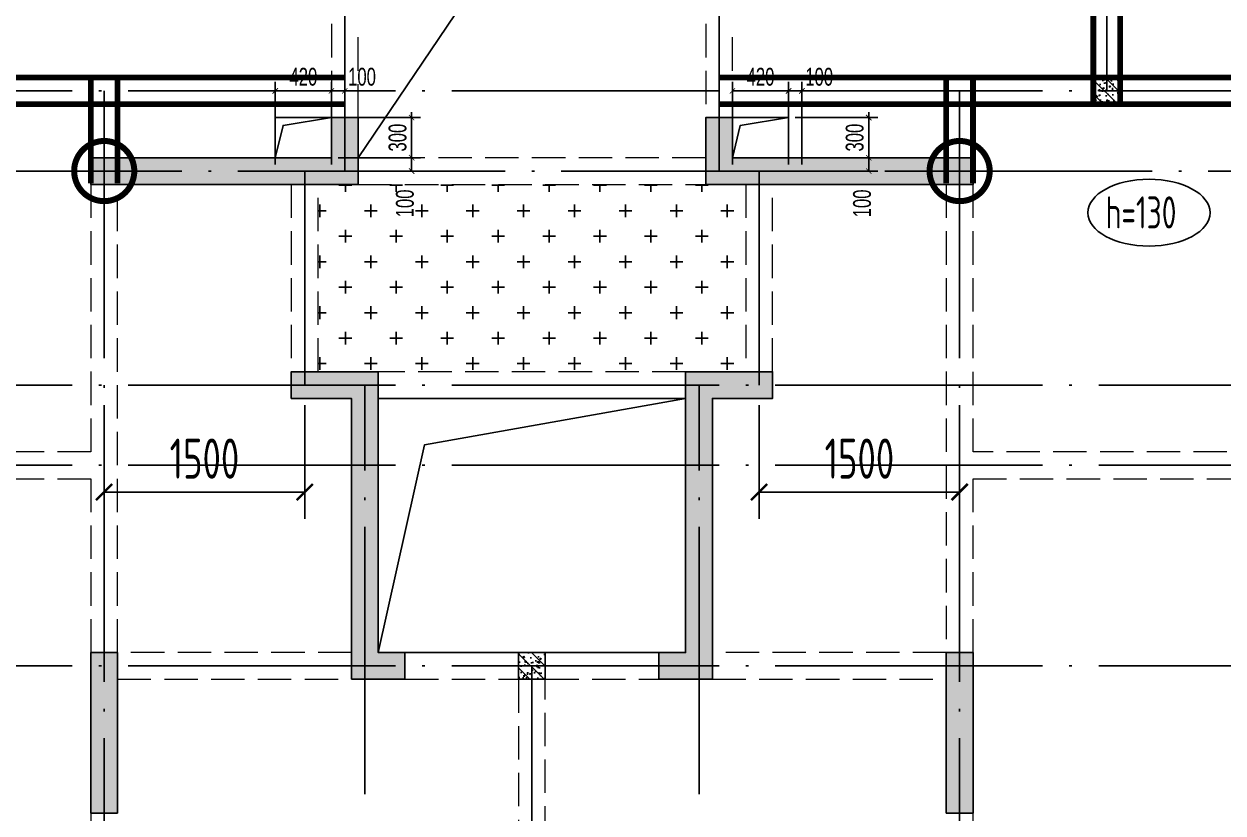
# Model space of a CAD drawing. Extents: x -655480 to 203344, y -294099 to 287156.
# Drawn here: x -158014 to -149043, y 129991 to 135891 of the extents above; entities that cross this region are included whole.
import ezdxf

# ---------------------------------------------------------------- set-up
doc = ezdxf.new("R2010")
doc.units = 0
doc.header["$LTSCALE"] = 1000
doc.linetypes.add('DASH', pattern=[0.35, 0.25, -0.1])
doc.linetypes.add('DOTE', pattern=[2.42, 2, -0.2, 0.02, -0.2])
doc.layers.get('0').update_dxf_attribs({"linetype": 'CONTINUOUS'})
doc.layers.get('DEFPOINTS').update_dxf_attribs({"linetype": 'CONTINUOUS'})
doc.layers.add('+公共字体', color=7, linetype='CONTINUOUS', lineweight=20)
for name, color, linetype in [('A-DOTE', 10, 'DOTE'), ('ROOF', 183, 'CONTINUOUS'), ('S-B板填充', 251, 'CONTINUOUS'), ('S-B板标注', 3, 'CONTINUOUS'), ('S-B板配筋号', 7, 'CONTINUOUS'), ('S-C承台编号', 6, 'CONTINUOUS'), ('S-D洞口', 4, 'CONTINUOUS'), ('S-D洞口标注', 3, 'CONTINUOUS'), ('S-L主梁线', 4, 'DASH'), ('S-Q墙填充', 252, 'CONTINUOUS'), ('S-Q墙实线', 6, 'CONTINUOUS'), ('S-Q墙标注', 3, 'CONTINUOUS'), ('S-板正筋', 2, 'CONTINUOUS'), ('S-构造柱', 212, 'CONTINUOUS')]:
    doc.layers.add(name, color=color, linetype=linetype)
doc.layers.add('配箍校核', color=34, linetype='CONTINUOUS', plot=False)
doc.styles.add('TSSD_REIN', font='tssdeng.shx', dxfattribs={"width": 0.7, "height": 300, "bigfont": 'tssdchn.shx'})
doc.styles.add('结构文字', font='zstxt.shx', dxfattribs={"width": 0.7, "bigfont": 'zshz.shx'})
doc.dimstyles.new('STRUCK', dxfattribs={"dimtxt": 400, "dimasz": 121, "dimexe": 200, "dimexo": 150, "dimgap": 115, "dimtad": 1, "dimdec": 0, "dimdsep": 46, "dimtxsty": '结构文字', "dimblk": 'ARCHTICK', "dimcen": 400, "dimclrd": 3, "dimclre": 3, "dimclrt": 7, "dimadec": 0, "dimazin": 0, "dimtfac": 1, "dimtdec": 0, "dimtix": 1, "dimtmove": 2, "dimatfit": 3, "dimldrblk": '_DIMX', "dimfxl": 1, "dimtolj": 1, "dimtzin": 0, "dimarcsym": 0})
doc.dimstyles.new('STRUCK30', dxfattribs={"dimscale": 0.33333, "dimtxt": 400, "dimasz": 121, "dimexe": 200, "dimexo": 150, "dimgap": 115, "dimtad": 1, "dimdec": 0, "dimdsep": 46, "dimtxsty": '结构文字', "dimblk": 'ARCHTICK', "dimcen": 400, "dimclrd": 3, "dimclre": 3, "dimclrt": 7, "dimadec": 0, "dimazin": 0, "dimtfac": 1, "dimtdec": 0, "dimtix": 1, "dimtmove": 2, "dimatfit": 3, "dimldrblk": '_DIMX', "dimfxl": 1, "dimtolj": 1, "dimtzin": 0, "dimarcsym": 0})

# ---------------------------------------------------------------- blocks, each defined once
blk = doc.blocks.new('20210726.16350016')
at = {"layer": 'A-DOTE'}
for p, q in [((40700, 13100.3), (40700, 21100)), ((43500, 13100.3), (43500, 21100)), ((46400, 13700), (46400, 21100)), ((55600, 13700), (3600, 13700)), ((38900.2, 13700), (38900, 3600)), ((45299.8, 13700), (45300, 3600)), ((3600, 13100.3), (55600, 13100.3)), ((40400, 11500), (40400, 13100)), ((43800, 11500), (43800, 13100)), ((55600, 11500), (3600, 11500)), ((40850, 3600), (40850, 11500)), ((43350, 3600), (43350, 11500)), ((55600, 10900), (3600, 10900)), ((55600, 9400), (3600, 9400)), ((42100, 9400), (42100, 3600))]:
    blk.add_line(p, q, dxfattribs=at)
blk = doc.blocks.new('_ArchTick')
at = {"color": 0, "linetype": 'ByBlock', "const_width": 0.15}
blk.add_lwpolyline([(-0.5, -0.5), (0.5, 0.5)], dxfattribs=at)
blk = doc.blocks.new('*D1322')
at = {"layer": 'DEFPOINTS', "color": 0, "transparency": 16777216}
for p in [(-152293.6, 135191.7), (-151693.6, 135191.7), (-152293.6, 134891.7)]:
    blk.add_point(p, dxfattribs=at)
at = {"layer": 'S-D洞口标注', "color": 3, "lineweight": -2, "transparency": 16777216}
for p, q in [((-152243.6, 135191.7), (-151627, 135191.7)), ((-151693.6, 135191.7), (-151693.6, 135232)), ((-151693.6, 134891.7), (-151693.6, 135191.7)), ((-152243.6, 134891.7), (-151627, 134891.7)), ((-151693.6, 134891.7), (-151693.6, 134851.4))]:
    blk.add_line(p, q, dxfattribs=at)
at = {"layer": 'S-D洞口标注', "color": 3, "lineweight": -2, "transparency": 16777216, "xscale": 40.33293, "yscale": 40.33293, "zscale": 40.33293}
for p, rotation in [((-151693.6, 135191.7), 270), ((-151693.6, 134891.7), 90)]:
    blk.add_blockref('_ArchTick', p, dxfattribs=dict(at, rotation=rotation))
at = {"layer": 'S-D洞口标注', "color": 7, "transparency": 16777216, "insert": (-151798.6, 135041.7), "char_height": 133.33, "attachment_point": 5, "rotation": 90, "style": '结构文字'}
blk.add_mtext('\\A1;300', dxfattribs=at)
blk = doc.blocks.new('_DIMX')
blk.add_line((-150, 0), (150, 0))
at = {"const_width": 50}
blk.add_lwpolyline([(-70, -70), (70, 70)], dxfattribs=at)
blk = doc.blocks.new('*D1323')
at = {"layer": 'DEFPOINTS', "color": 0, "transparency": 16777216}
for p in [(-152293.6, 135391.1), (-152713.6, 134791.1), (-152293.6, 134791.7)]:
    blk.add_point(p, dxfattribs=at)
at = {"layer": 'S-D洞口标注', "color": 3, "lineweight": -2, "transparency": 16777216}
for p, q in [((-152713.6, 134841.1), (-152713.6, 135457.8)), ((-152293.6, 134841.7), (-152293.6, 135457.8)), ((-152713.6, 135391.1), (-152293.6, 135391.1))]:
    blk.add_line(p, q, dxfattribs=at)
at = {"layer": 'S-D洞口标注', "color": 3, "lineweight": -2, "transparency": 16777216, "xscale": 40.33293, "yscale": 40.33293, "zscale": 40.33293, "rotation": 180}
blk.add_blockref('_ArchTick', (-152713.6, 135391.1), dxfattribs=at)
at = {"layer": 'S-D洞口标注', "color": 3, "lineweight": -2, "transparency": 16777216, "xscale": 40.33293, "yscale": 40.33293, "zscale": 40.33293}
blk.add_blockref('_ArchTick', (-152293.6, 135391.1), dxfattribs=at)
at = {"layer": 'S-D洞口标注', "color": 7, "transparency": 16777216, "insert": (-152503.6, 135496.1), "char_height": 133.33, "attachment_point": 5, "style": '结构文字'}
blk.add_mtext('\\A1;420', dxfattribs=at)
blk = doc.blocks.new('*D1324')
at = {"layer": 'DEFPOINTS', "color": 0, "transparency": 16777216}
for p in [(-152193.7, 135391.1), (-152293.6, 134791.7), (-152193.7, 134791.7)]:
    blk.add_point(p, dxfattribs=at)
at = {"layer": 'S-D洞口标注', "color": 3, "lineweight": -2, "transparency": 16777216}
for p, q in [((-152293.6, 134841.7), (-152293.6, 135457.8)), ((-152193.7, 134841.7), (-152193.7, 135457.8)), ((-152293.6, 135391.1), (-152193.7, 135391.1))]:
    blk.add_line(p, q, dxfattribs=at)
at = {"layer": 'S-D洞口标注', "color": 3, "lineweight": -2, "transparency": 16777216, "xscale": 40.33293, "yscale": 40.33293, "zscale": 40.33293, "rotation": 180}
blk.add_blockref('_ArchTick', (-152293.6, 135391.1), dxfattribs=at)
at = {"layer": 'S-D洞口标注', "color": 3, "lineweight": -2, "transparency": 16777216, "xscale": 40.33293, "yscale": 40.33293, "zscale": 40.33293}
blk.add_blockref('_ArchTick', (-152193.7, 135391.1), dxfattribs=at)
at = {"layer": 'S-D洞口标注', "color": 7, "transparency": 16777216, "insert": (-152064.8, 135496.1), "char_height": 133.33, "attachment_point": 5, "style": '结构文字'}
blk.add_mtext('\\A1;100', dxfattribs=at)
blk = doc.blocks.new('*D1325')
at = {"layer": 'DEFPOINTS', "color": 0, "transparency": 16777216}
for p in [(-152293.6, 134891.7), (-151693.6, 134891.7), (-152293.6, 134791.7)]:
    blk.add_point(p, dxfattribs=at)
at = {"layer": 'S-D洞口标注', "color": 3, "lineweight": -2, "transparency": 16777216}
for p, q in [((-152243.6, 134891.7), (-151627, 134891.7)), ((-151693.6, 134791.7), (-151693.6, 134891.7)), ((-152243.6, 134791.7), (-151627, 134791.7))]:
    blk.add_line(p, q, dxfattribs=at)
at = {"layer": 'S-D洞口标注', "color": 3, "lineweight": -2, "transparency": 16777216, "xscale": 40.33293, "yscale": 40.33293, "zscale": 40.33293}
for p, rotation in [((-151693.6, 134891.7), 90), ((-151693.6, 134791.7), 270)]:
    blk.add_blockref('_ArchTick', p, dxfattribs=dict(at, rotation=rotation))
at = {"layer": 'S-D洞口标注', "color": 7, "transparency": 16777216, "insert": (-151743.6, 134549.8), "char_height": 133.33, "attachment_point": 5, "rotation": 90, "style": '结构文字'}
blk.add_mtext('\\A1;100', dxfattribs=at)
blk = doc.blocks.new('*D1326')
at = {"layer": 'DEFPOINTS', "color": 0, "transparency": 16777216}
for p in [(-155713.6, 135191.7), (-155113.6, 135191.7), (-155713.6, 134891.7)]:
    blk.add_point(p, dxfattribs=at)
at = {"layer": 'S-D洞口标注', "color": 3, "lineweight": -2, "transparency": 16777216}
for p, q in [((-155663.6, 135191.7), (-155047, 135191.7)), ((-155113.6, 135191.7), (-155113.6, 135232)), ((-155113.6, 134891.7), (-155113.6, 135191.7)), ((-155663.6, 134891.7), (-155047, 134891.7)), ((-155113.6, 134891.7), (-155113.6, 134851.4))]:
    blk.add_line(p, q, dxfattribs=at)
at = {"layer": 'S-D洞口标注', "color": 3, "lineweight": -2, "transparency": 16777216, "xscale": 40.33293, "yscale": 40.33293, "zscale": 40.33293}
for p, rotation in [((-155113.6, 135191.7), 270), ((-155113.6, 134891.7), 90)]:
    blk.add_blockref('_ArchTick', p, dxfattribs=dict(at, rotation=rotation))
at = {"layer": 'S-D洞口标注', "color": 7, "transparency": 16777216, "insert": (-155218.6, 135041.7), "char_height": 133.33, "attachment_point": 5, "rotation": 90, "style": '结构文字'}
blk.add_mtext('\\A1;300', dxfattribs=at)
blk = doc.blocks.new('*D1327')
at = {"layer": 'DEFPOINTS', "color": 0, "transparency": 16777216}
for p in [(-155713.6, 135391.1), (-156133.6, 134791.1), (-155713.6, 134791.7)]:
    blk.add_point(p, dxfattribs=at)
at = {"layer": 'S-D洞口标注', "color": 3, "lineweight": -2, "transparency": 16777216}
for p, q in [((-156133.6, 134841.1), (-156133.6, 135457.8)), ((-155713.6, 134841.7), (-155713.6, 135457.8)), ((-156133.6, 135391.1), (-155713.6, 135391.1))]:
    blk.add_line(p, q, dxfattribs=at)
at = {"layer": 'S-D洞口标注', "color": 3, "lineweight": -2, "transparency": 16777216, "xscale": 40.33293, "yscale": 40.33293, "zscale": 40.33293, "rotation": 180}
blk.add_blockref('_ArchTick', (-156133.6, 135391.1), dxfattribs=at)
at = {"layer": 'S-D洞口标注', "color": 3, "lineweight": -2, "transparency": 16777216, "xscale": 40.33293, "yscale": 40.33293, "zscale": 40.33293}
blk.add_blockref('_ArchTick', (-155713.6, 135391.1), dxfattribs=at)
at = {"layer": 'S-D洞口标注', "color": 7, "transparency": 16777216, "insert": (-155923.6, 135496.1), "char_height": 133.33, "attachment_point": 5, "style": '结构文字'}
blk.add_mtext('\\A1;420', dxfattribs=at)
blk = doc.blocks.new('*D1328')
at = {"layer": 'DEFPOINTS', "color": 0, "transparency": 16777216}
for p in [(-155613.7, 135391.1), (-155713.6, 134791.7), (-155613.7, 134791.7)]:
    blk.add_point(p, dxfattribs=at)
at = {"layer": 'S-D洞口标注', "color": 3, "lineweight": -2, "transparency": 16777216}
for p, q in [((-155713.6, 134841.7), (-155713.6, 135457.8)), ((-155613.7, 134841.7), (-155613.7, 135457.8)), ((-155713.6, 135391.1), (-155613.7, 135391.1))]:
    blk.add_line(p, q, dxfattribs=at)
at = {"layer": 'S-D洞口标注', "color": 3, "lineweight": -2, "transparency": 16777216, "xscale": 40.33293, "yscale": 40.33293, "zscale": 40.33293, "rotation": 180}
blk.add_blockref('_ArchTick', (-155713.6, 135391.1), dxfattribs=at)
at = {"layer": 'S-D洞口标注', "color": 3, "lineweight": -2, "transparency": 16777216, "xscale": 40.33293, "yscale": 40.33293, "zscale": 40.33293}
blk.add_blockref('_ArchTick', (-155613.7, 135391.1), dxfattribs=at)
at = {"layer": 'S-D洞口标注', "color": 7, "transparency": 16777216, "insert": (-155484.8, 135496.1), "char_height": 133.33, "attachment_point": 5, "style": '结构文字'}
blk.add_mtext('\\A1;100', dxfattribs=at)
blk = doc.blocks.new('*D1329')
at = {"layer": 'DEFPOINTS', "color": 0, "transparency": 16777216}
for p in [(-155713.6, 134891.7), (-155113.6, 134891.7), (-155713.6, 134791.7)]:
    blk.add_point(p, dxfattribs=at)
at = {"layer": 'S-D洞口标注', "color": 3, "lineweight": -2, "transparency": 16777216}
for p, q in [((-155663.6, 134891.7), (-155047, 134891.7)), ((-155113.6, 134791.7), (-155113.6, 134891.7)), ((-155663.6, 134791.7), (-155047, 134791.7))]:
    blk.add_line(p, q, dxfattribs=at)
at = {"layer": 'S-D洞口标注', "color": 3, "lineweight": -2, "transparency": 16777216, "xscale": 40.33293, "yscale": 40.33293, "zscale": 40.33293}
for p, rotation in [((-155113.6, 134891.7), 90), ((-155113.6, 134791.7), 270)]:
    blk.add_blockref('_ArchTick', p, dxfattribs=dict(at, rotation=rotation))
at = {"layer": 'S-D洞口标注', "color": 7, "transparency": 16777216, "insert": (-155163.6, 134549.8), "char_height": 133.33, "attachment_point": 5, "rotation": 90, "style": '结构文字'}
blk.add_mtext('\\A1;100', dxfattribs=at)
blk = doc.blocks.new('20210803.22403995')
at = {"layer": '+公共字体', "color": 2, "const_width": 45}
for points in [[(-829937.9, -169986.3, 1), (-829937.9, -169536.3, 1), (-829937.9, -169986.3, -1)], [(-823538.3, -169986.3, 1), (-823538.3, -169536.3, 1), (-823538.3, -169986.3, -1)]]:
    blk.add_lwpolyline(points, format="xyb", dxfattribs=at)
blk = doc.blocks.new('20210807.15313138')
at = {"layer": 'S-Q墙填充'}
h = blk.add_hatch(color=252, dxfattribs=at)
h.dxf.hatch_style = 1
h.paths.add_polyline_path([(95215.6, 65339.8), (96815.6, 65339.8), (97215.6, 65339.8), (97215.6, 65839.8), (97015.6, 65839.8), (97015.6, 65539.8), (96815.6, 65539.8), (95215.6, 65539.8)])
h = blk.add_hatch(color=252, dxfattribs=at)
h.dxf.hatch_style = 1
h.paths.add_polyline_path([(100015.6, 65539.8), (100015.6, 65839.8), (99815.6, 65839.8), (99815.6, 65339.8), (100215.5, 65339.8), (101815.6, 65339.8), (101815.6, 65539.8), (100215.5, 65539.8)])
h = blk.add_hatch(color=252, dxfattribs=at)
h.dxf.hatch_style = 1
h.paths.add_polyline_path([(97165.6, 61639.5), (97565.6, 61639.5), (97565.6, 61839.5), (97365.6, 61839.5), (97365.6, 63239.5), (97365.6, 63939.5), (96715.6, 63939.5), (96715.6, 63739.5), (97165.6, 63739.5), (97165.6, 63239.5)])
h = blk.add_hatch(color=252, dxfattribs=at)
h.dxf.hatch_style = 1
h.paths.add_polyline_path([(99665.6, 61839.5), (99465.6, 61839.5), (99465.6, 61639.5), (99865.6, 61639.5), (99865.6, 63239.5), (99865.6, 63739.5), (100315.5, 63739.5), (100315.5, 63939.5), (99665.6, 63939.5), (99665.6, 63239.5)])
h = blk.add_hatch(color=252, dxfattribs=at)
h.dxf.hatch_style = 1
h.paths.add_polyline_path([(95415.7, 60639.5), (95415.7, 61839.5), (95215.7, 61839.5), (95215.7, 60639.5)])
h = blk.add_hatch(color=252, dxfattribs=at)
h.dxf.hatch_style = 1
h.paths.add_polyline_path([(101815.6, 60639.5), (101815.6, 61839.5), (101615.6, 61839.5), (101615.6, 60639.5)])
at = {"layer": 'S-D洞口', "color": 5}
blk.add_lwpolyline([(97365.6, 61839.5), (99665.6, 61839.5), (99665.6, 63739.5), (97365.6, 63739.5), (97365.6, 61839.5), (97712.5, 63392.7), (99665.6, 63739.5)], dxfattribs=at)
at = {"layer": 'S-L主梁线', "linetype": 'DASH', "lineweight": 18}
for p, q in [((97015.6, 66539.5), (97015.6, 65839.8)), ((97215.6, 65839.8), (97215.6, 66539.5)), ((99815.6, 66539.5), (99815.6, 65839.8)), ((100015.6, 65839.8), (100015.6, 66539.5)), ((99815.6, 65539.8), (97215.6, 65539.8)), ((95215.6, 65339.8), (95215.7, 63339.5)), ((95415.7, 63239.5), (95415.6, 65339.8)), ((96715.6, 65339.8), (96715.6, 63939.5)), ((96915.6, 63939.5), (96915.6, 65339.8)), ((97215.6, 65339.8), (99815.6, 65339.8)), ((100115.5, 65339.8), (100115.5, 63939.5)), ((100315.5, 63939.5), (100315.5, 65339.8)), ((101615.6, 65339.8), (101615.6, 63239.5)), ((101815.6, 63339.5), (101815.6, 65339.8)), ((99665.6, 63939.5), (97365.6, 63939.5)), ((95215.7, 63339.5), (92615.6, 63339.5)), ((104415.6, 63339.5), (101815.6, 63339.5)), ((95415.7, 61839.5), (95415.7, 63239.5)), ((101615.6, 63239.5), (101615.6, 61839.5)), ((92515.6, 63139.5), (95215.7, 63139.5)), ((95215.7, 63139.5), (95215.7, 61839.5)), ((101815.6, 63139.5), (104515.6, 63139.5)), ((101815.6, 61839.5), (101815.6, 63139.5)), ((97165.6, 61839.5), (95415.7, 61839.5)), ((101615.6, 61839.5), (99865.6, 61839.5)), ((95415.7, 61639.5), (97165.6, 61639.5)), ((97565.6, 61639.5), (98415.6, 61639.5)), ((98415.6, 61639.5), (98415.6, 57639.5)), ((98615.6, 57639.5), (98615.6, 61639.5)), ((98615.6, 61639.5), (99465.6, 61639.5)), ((99865.6, 61639.5), (101615.6, 61639.5)), ((95215.7, 60639.5), (95215.7, 59089.5)), ((101815.6, 59089.5), (101815.6, 60639.5))]:
    blk.add_line(p, q, dxfattribs=at)
at = {"layer": 'S-L主梁线', "linetype": 'ByBlock', "lineweight": 18}
for p, q in [((97365.6, 63739.5), (99665.6, 63739.5)), ((98515.6, 61839.5), (97565.6, 61839.5)), ((99465.6, 61839.5), (98515.6, 61839.5))]:
    blk.add_line(p, q, dxfattribs=at)
at = {"layer": 'S-Q墙实线'}
for points in [[(95215.6, 65339.8), (96815.6, 65339.8), (97215.6, 65339.8), (97215.6, 65839.8), (97015.6, 65839.8), (97015.6, 65539.8), (96815.6, 65539.8), (95215.6, 65539.8)], [(100015.6, 65539.8), (100015.6, 65839.8), (99815.6, 65839.8), (99815.6, 65339.8), (100215.5, 65339.8), (101815.6, 65339.8), (101815.6, 65539.8), (100215.5, 65539.8)], [(97165.6, 61639.5), (97565.6, 61639.5), (97565.6, 61839.5), (97365.6, 61839.5), (97365.6, 63239.5), (97365.6, 63939.5), (96715.6, 63939.5), (96715.6, 63739.5), (97165.6, 63739.5), (97165.6, 63239.5)], [(99665.6, 61839.5), (99465.6, 61839.5), (99465.6, 61639.5), (99865.6, 61639.5), (99865.6, 63239.5), (99865.6, 63739.5), (100315.5, 63739.5), (100315.5, 63939.5), (99665.6, 63939.5), (99665.6, 63239.5)], [(95415.7, 60639.5), (95415.7, 61839.5), (95215.7, 61839.5), (95215.7, 60639.5)], [(101815.6, 60639.5), (101815.6, 61839.5), (101615.6, 61839.5), (101615.6, 60639.5)]]:
    blk.add_lwpolyline(points, close=True, dxfattribs=at)
blk = doc.blocks.new('20210730.02141516')
at = {"layer": 'S-构造柱'}
h = blk.add_hatch(dxfattribs=at)
h.set_pattern_fill('ARMORED', color=256, scale=15, angle=-90, style=0)
h.set_pattern_definition([(320, (-154189.41, 3278673.45), (-9.4128202, -107.5890274), [11.25, -123.75]), (265, (-154189.41, 3278673.45), (112.82882, 20.8127), [9, -99]), (10.4514, (-154190.19, 3278664.49), (103.4159313, -86.7764073), [9.5610285, -105.1713168]), (316.1842, (-154159.41, 3278673.45), (-24.827852, -160.0861573), [16.875, -185.625]), (6.6356, (-154161.48, 3278660.11), (146.117681, -140.199406), [14.341543, -157.75695]), (261.1842, (-154159.41, 3278673.45), (146.11779, -140.199292), [13.5, -148.5]), (291, (-154166.91, 3278658.45), (-60.3928336, -89.5360578), [11.25, -123.75]), (236, (-154166.91, 3278658.45), (108.7725068, -36.4972998), [9, -99]), (341.4514, (-154171.94, 3278650.99), (48.3795745, -126.0333943), [9.5610285, -105.1713168]), (307.5, (-154189.41, 3278673.454), (49.93407807, -1.8239783), [0, -97.8, 0, -100.5, 0, -99.375]), (277.5, (-154189.41, 3278673.454), (59.1617568, -39.4604306), [0, -57.3, 0, -95.55, 0, -37.875]), (237.5, (-154189.41, 3278706.904), (-3.38323076, -80.07336543), [0, -37.5, 0, -117, 0, -155.25]), (227.5, (-154189.41, 3278721.904), (15.0157473, -87.4779254), [0, -48.75, 0, -77.7, 0, -110.25]), (315, (-154189.41, 3278673.454), (53.0330086, 53.0330086), [])])
h.paths.add_polyline_path([(200, 200), (200, 0), (0, 0), (0, 200)])
blk.add_lwpolyline([(200, 200), (200, 0), (0, 0), (0, 200)], close=True, dxfattribs=at)
blk = doc.blocks.new('20210809.18285270')
at = {"layer": 'ROOF', "rotation": 359.9999999538236}
for p in [(41800, 9100.2), (37500, 4800.2)]:
    blk.add_blockref('20210730.02141516', p, dxfattribs=at)
blk = doc.blocks.new('*D1353')
at = {"layer": 'DEFPOINTS', "color": 0, "transparency": 16777216}
for p in [(-157413.5, 133191.4), (-155913.6, 133191.4), (-155913.6, 132391.4)]:
    blk.add_point(p, dxfattribs=at)
at = {"layer": 'S-Q墙标注', "color": 3, "lineweight": -2, "transparency": 16777216}
for p, q in [((-157413.5, 133041.4), (-157413.5, 132191.4)), ((-155913.6, 133041.4), (-155913.6, 132191.4)), ((-157413.5, 132391.4), (-155913.6, 132391.4))]:
    blk.add_line(p, q, dxfattribs=at)
at = {"layer": 'S-Q墙标注', "color": 3, "lineweight": -2, "transparency": 16777216, "xscale": 121, "yscale": 121, "zscale": 121, "rotation": 180}
blk.add_blockref('_ArchTick', (-157413.5, 132391.4), dxfattribs=at)
at = {"layer": 'S-Q墙标注', "color": 3, "lineweight": -2, "transparency": 16777216, "xscale": 121, "yscale": 121, "zscale": 121}
blk.add_blockref('_ArchTick', (-155913.6, 132391.4), dxfattribs=at)
at = {"layer": 'S-Q墙标注', "color": 7, "transparency": 16777216, "insert": (-156663.6, 132641.4), "char_height": 300, "attachment_point": 5, "style": 'TSSD_REIN'}
blk.add_mtext('\\A1;1500', dxfattribs=at)
blk = doc.blocks.new('*D1354')
at = {"layer": 'DEFPOINTS', "color": 0, "transparency": 16777216}
for p in [(-152513.6, 133191.4), (-151013.8, 133191.4), (-151013.8, 132391.4)]:
    blk.add_point(p, dxfattribs=at)
at = {"layer": 'S-Q墙标注', "color": 3, "lineweight": -2, "transparency": 16777216}
for p, q in [((-152513.6, 133041.4), (-152513.6, 132191.4)), ((-151013.8, 133041.4), (-151013.8, 132191.4)), ((-152513.6, 132391.4), (-151013.8, 132391.4))]:
    blk.add_line(p, q, dxfattribs=at)
at = {"layer": 'S-Q墙标注', "color": 3, "lineweight": -2, "transparency": 16777216, "xscale": 121, "yscale": 121, "zscale": 121, "rotation": 180}
blk.add_blockref('_ArchTick', (-152513.6, 132391.4), dxfattribs=at)
at = {"layer": 'S-Q墙标注', "color": 3, "lineweight": -2, "transparency": 16777216, "xscale": 121, "yscale": 121, "zscale": 121}
blk.add_blockref('_ArchTick', (-151013.8, 132391.4), dxfattribs=at)
at = {"layer": 'S-Q墙标注', "color": 7, "transparency": 16777216, "insert": (-151763.7, 132641.4), "char_height": 300, "attachment_point": 5, "style": 'TSSD_REIN'}
blk.add_mtext('\\A1;1500', dxfattribs=at)

msp = doc.modelspace()

# ---------------------------------------------------------------- hatches: boundary and pattern name
at = {"layer": 'S-B板填充'}
h = msp.add_hatch(dxfattribs=at)
h.set_pattern_fill('CROSS', color=252, scale=30, style=0)
h.set_pattern_definition([(0, (-68979.7, -12952.44), (190.5, 190.5), [95.25, -285.75]), (90, (-68932.08, -13000.06), (-190.5, 190.5), [95.25, -285.75])])
h.paths.add_polyline_path([(-155813.71, 134691.7), (-152613.77, 134691.7), (-152613.77, 133291.43), (-155813.71, 133291.43)])

# ---------------------------------------------------------------- linework, layer by layer
at = {"layer": 'S-B板标注'}
msp.add_ellipse((-149597.11, 134480.37), major_axis=(-457.33, 0), ratio=0.5472416, dxfattribs=at)
at = {"layer": 'S-B板配筋号', "color": 1}
msp.add_lwpolyline([(-155513.2, 134889.94), (-152913.69, 138739.67)], dxfattribs=at)
at = {"layer": 'S-D洞口', "color": 5}
for points in [[(-156133.65, 134891.71), (-155713.65, 134891.71), (-155713.65, 135191.71), (-156133.65, 135191.71), (-156133.65, 134891.71), (-156075.31, 135133.37), (-155713.65, 135191.71)], [(-152713.64, 134891.7), (-152293.64, 134891.7), (-152293.64, 135191.7), (-152713.64, 135191.7), (-152713.64, 134891.7), (-152655.31, 135133.37), (-152293.64, 135191.7)], [(-155363.65, 131191.43), (-153063.65, 131191.43), (-153063.65, 133091.43), (-155363.65, 133091.43), (-155363.65, 131191.43), (-155016.82, 132744.61), (-153063.65, 133091.43)]]:
    msp.add_lwpolyline(points, dxfattribs=at)
at = {"layer": 'S-板正筋', "color": 5, "linetype": 'DASH', "const_width": 42.86}
for points in [[(-150013.65, 136391.43), (-150013.65, 135291.43)], [(-149813.65, 136391.43), (-149813.65, 135291.43)], [(-155613.65, 135491.43), (-160213.66, 135491.43)], [(-157513.66, 134700.98), (-157513.66, 135491.43)], [(-157313.65, 134700.98), (-157313.65, 135491.43)], [(-152813.67, 135491.43), (-148213.65, 135491.43)], [(-151113.67, 134700.98), (-151113.67, 135491.43)], [(-150913.66, 134700.98), (-150913.66, 135491.43)], [(-155613.65, 135291.43), (-160213.66, 135291.43)], [(-152813.67, 135291.43), (-148213.65, 135291.43)]]:
    msp.add_lwpolyline(points, dxfattribs=at)

# ---------------------------------------------------------------- block references
at = {"layer": 'A-DOTE'}
msp.add_blockref('20210726.16350016', (-196313.65, 121691.38), dxfattribs=at)
at = {"layer": 'S-C承台编号'}
msp.add_blockref('20210803.22403995', (672524.49, 304552.96), dxfattribs=at)
at = {"layer": 'S-Q墙填充'}
msp.add_blockref('20210807.15313138', (-252729.29, 69351.89), dxfattribs=at)
at = {"layer": '配箍校核'}
msp.add_blockref('20210809.18285270', (-191813.66, 126191.27), dxfattribs=at)

# ---------------------------------------------------------------- texts
at = {"layer": 'S-B板标注', "color": 7, "style": 'TSSD_REIN', "width": 0.7}
msp.add_text('h=130', height=240, dxfattribs=at).set_placement((-149921.8, 134362.23))

# ---------------------------------------------------------------- dimensions: what is measured, and where the dimension line sits
at = {"layer": 'S-D洞口标注'}
for base, p1, p2, picture, middle in [((-155713.65, 135391.11), (-156133.65, 134791.11), (-155713.65, 134791.71), '*D1327', (-155923.65, 135496.1)), ((-152293.64, 135391.1), (-152713.64, 134791.1), (-152293.64, 134791.7), '*D1323', (-152503.64, 135496.1))]:
    dim = msp.add_linear_dim(base=base, p1=p1, p2=p2, dimstyle='STRUCK30', dxfattribs=at)
    dim.commit()
    dim.dimension.update_dxf_attribs({"geometry": picture, "text_midpoint": middle})
for base, p1, p2, picture, middle in [((-155613.66, 135391.11), (-155713.65, 134791.71), (-155613.66, 134791.71), '*D1328', (-155484.77, 135496.1)), ((-152193.65, 135391.1), (-152293.64, 134791.7), (-152193.65, 134791.7), '*D1324', (-152064.77, 135496.1))]:
    dim = msp.add_linear_dim(base=base, p1=p1, p2=p2, dimstyle='STRUCK30', dxfattribs=at)
    dim.commit()
    dim.dimension.update_dxf_attribs({"geometry": picture, "text_midpoint": middle, "dimtype": 160})
for base, p1, p2, picture, middle in [((-155113.65, 135191.71), (-155713.65, 134891.71), (-155713.65, 135191.71), '*D1326', (-155218.64, 135041.71)), ((-151693.64, 135191.7), (-152293.64, 134891.7), (-152293.64, 135191.7), '*D1322', (-151798.64, 135041.7))]:
    dim = msp.add_linear_dim(base=base, p1=p1, p2=p2, angle=90, dimstyle='STRUCK30', dxfattribs=at)
    dim.commit()
    dim.dimension.update_dxf_attribs({"geometry": picture, "text_midpoint": middle})
for base, p1, p2, picture, middle in [((-155113.65, 134891.71), (-155713.65, 134791.71), (-155713.65, 134891.71), '*D1329', (-155163.65, 134549.78)), ((-151693.64, 134891.7), (-152293.64, 134791.7), (-152293.64, 134891.7), '*D1325', (-151743.64, 134549.78))]:
    dim = msp.add_linear_dim(base=base, p1=p1, p2=p2, angle=90, dimstyle='STRUCK30', dxfattribs=at)
    dim.commit()
    dim.dimension.update_dxf_attribs({"geometry": picture, "text_midpoint": middle, "dimtype": 160})
at = {"layer": 'S-Q墙标注'}
for base, p1, p2, picture, middle in [((-155913.65, 132391.43), (-157413.48, 133191.43), (-155913.65, 133191.43), '*D1353', (-156663.56, 132641.43)), ((-151013.82, 132391.43), (-152513.64, 133191.43), (-151013.82, 133191.43), '*D1354', (-151763.73, 132641.43))]:
    dim = msp.add_linear_dim(base=base, p1=p1, p2=p2, dimstyle='STRUCK', override={"dimtxt": 300, "dimgap": 100, "dimtxsty": 'TSSD_REIN'}, dxfattribs=at)
    dim.commit()
    dim.dimension.update_dxf_attribs({"geometry": picture, "text_midpoint": middle})

doc.saveas('drawing.dxf')
